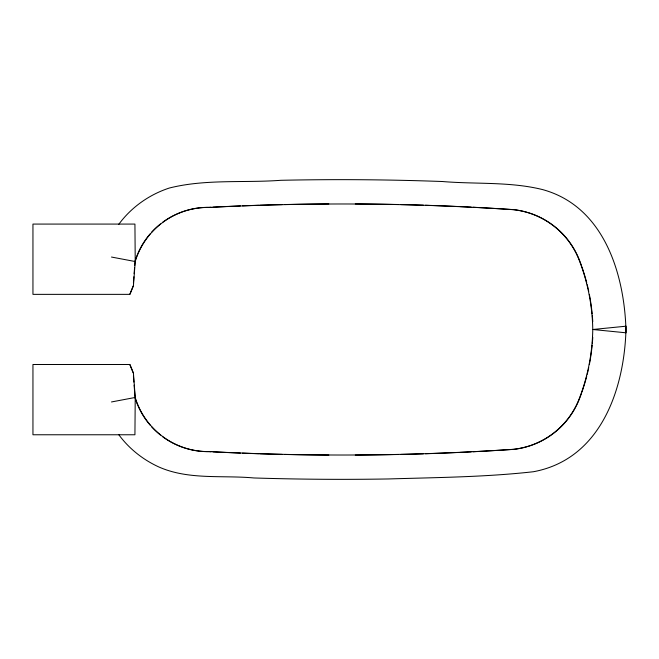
<?xml version="1.0" encoding="UTF-8"?>
<svg xmlns="http://www.w3.org/2000/svg" width="659" height="659" viewBox="0 0 659 659"><rect width="100%" height="100%" fill="white"/><g stroke="black" fill="none" stroke-linecap="round" stroke-linejoin="round"><path stroke-width="0.99" d="M133.439 282.868L133.892 276.772M134.123 273.716L134.576 267.62M134.724 265.585L135.029 261.524M129.774 294.359L133.209 285.915M118.727 224.398C131.207 207.33 149.231 194.603 169.289 188.046C205.567 178.869 243.756 183.062 280.816 180.302C334.657 179.141 388.538 179.545 442.354 181.513C475.699 184.339 510 181.472 542.67 189.611C604.781 206.654 624.954 275.602 626.05 332.803L592.77 329.5A201.077 201.077 0 0 0 579.245 260.313A79.961 79.961 0 0 0 513.559 209.702A2568.395 2568.395 0 0 0 209.134 207.428A76.246 76.246 0 0 0 135.202 261.532L111.486 257.043M111.486 401.957L135.202 397.468A76.246 76.246 0 0 0 209.134 451.572A2568.395 2568.395 0 0 0 513.559 449.298A79.961 79.961 0 0 0 579.245 398.687A201.077 201.077 0 0 0 592.77 329.5L626.05 326.197C625.136 387.105 601.741 459.101 533.403 471.737C485.37 477.124 436.826 477.487 388.522 478.953C343.644 479.703 298.749 479.373 253.896 477.964C222.363 475.057 188.919 480.156 159.124 467.091C143.209 459.867 129.057 448.738 118.727 434.602M129.774 364.493L133.209 372.936M133.439 375.984L133.892 382.08M134.123 385.128L135.029 397.328M576.576 405.343A80.06 80.06 0 0 0 579.508 398.695A201.325 201.325 0 0 0 581.559 393.143M576.172 406.158A80.06 80.06 0 0 1 527.974 446.448M527.101 446.703A80.06 80.06 0 0 1 513.74 449.364A2571.484 2571.484 0 0 1 473.154 451.753M592.762 337.301A201.325 201.325 0 0 1 592.342 343.199M592.161 345.159A201.325 201.325 0 0 1 590.382 358.834M590.225 359.806A201.325 201.325 0 0 1 589.335 364.658M588.751 367.549A201.325 201.325 0 0 1 588.33 369.477M588.116 370.44A201.325 201.325 0 0 1 587.21 374.279M586.732 376.19A201.325 201.325 0 0 1 583.75 386.602M583.446 387.541A201.325 201.325 0 0 1 581.889 392.22M471.119 451.86A2571.484 2571.484 0 0 1 459.949 452.395M457.923 452.486A2571.484 2571.484 0 0 1 425.409 453.746M423.383 453.812A2571.484 2571.484 0 0 1 401.026 454.422M397.978 454.488A2571.484 2571.484 0 0 1 355.283 455.064M328.849 455.064A2571.484 2571.484 0 0 1 285.141 454.463M282.093 454.397A2571.484 2571.484 0 0 1 259.737 453.779M258.723 453.746A2571.484 2571.484 0 0 1 242.463 453.161M240.436 453.087A2571.484 2571.484 0 0 1 213.014 451.852M210.979 451.753A2571.484 2571.484 0 0 1 208.952 451.646A76.337 76.337 0 0 1 162.897 436.917M160.458 435.055A76.337 76.337 0 0 1 151.488 426.653M150.128 425.121A76.337 76.337 0 0 1 138.135 406.117M137.731 405.178A76.337 76.337 0 0 1 134.93 397.476M527.101 212.297A80.06 80.06 0 0 0 513.74 209.636A2571.484 2571.484 0 0 0 473.154 207.247M527.974 212.552A80.06 80.06 0 0 1 576.172 252.842M576.576 253.657A80.06 80.06 0 0 1 579.508 260.305A201.325 201.325 0 0 1 581.559 265.857M581.889 266.78A201.325 201.325 0 0 1 583.446 271.459M583.75 272.398A201.325 201.325 0 0 1 586.732 282.81M587.21 284.721A201.325 201.325 0 0 1 588.116 288.56M588.33 289.523A201.325 201.325 0 0 1 588.751 291.451M589.335 294.342A201.325 201.325 0 0 1 590.225 299.194M590.382 300.166A201.325 201.325 0 0 1 592.161 313.841M592.342 315.801A201.325 201.325 0 0 1 592.762 321.699M210.979 207.247A2571.484 2571.484 0 0 0 208.952 207.354A76.337 76.337 0 0 0 162.897 222.083M213.014 207.148A2571.484 2571.484 0 0 1 240.436 205.913M242.463 205.839A2571.484 2571.484 0 0 1 258.723 205.254M259.737 205.221A2571.484 2571.484 0 0 1 282.093 204.603M285.141 204.537A2571.484 2571.484 0 0 1 328.849 203.936M355.283 203.936A2571.484 2571.484 0 0 1 397.978 204.512M401.026 204.578A2571.484 2571.484 0 0 1 423.383 205.188M425.409 205.254A2571.484 2571.484 0 0 1 457.923 206.514M459.949 206.605A2571.484 2571.484 0 0 1 471.119 207.14M134.93 261.524A76.337 76.337 0 0 1 137.731 253.822M138.135 252.883A76.337 76.337 0 0 1 150.128 233.879M151.488 232.347A76.337 76.337 0 0 1 160.458 223.945M135.227 397.328L134.93 434.767L32.95 434.767L32.95 364.493L129.922 364.493L133.406 372.936L135.227 397.328M135.227 261.524L133.406 285.915L129.922 294.359L32.95 294.359L32.95 224.076L134.93 224.076L135.227 261.524"/></g></svg>
